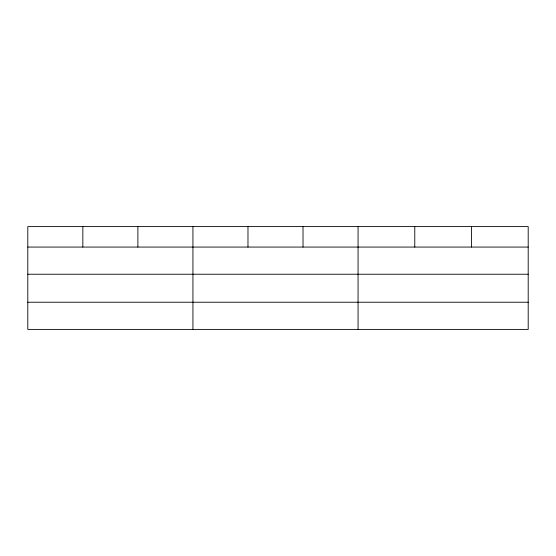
<?xml version="1.0" encoding="UTF-8"?>
<svg xmlns="http://www.w3.org/2000/svg" width="556" height="556" viewBox="0 0 556 556"><rect width="100%" height="100%" fill="white"/><g stroke="black" fill="none" stroke-linecap="round" stroke-linejoin="round"><path stroke-width="0.83" d="M528.2 274.233L528.2 226.598L27.8 226.598L27.8 329.402L528.2 329.402L528.2 274.233L27.8 274.233M27.8 247.066L528.2 247.066M27.8 302.228L528.2 302.228M471.488 226.598L471.488 247.066M414.776 226.598L414.776 247.066M358.064 226.598L358.064 329.402M303.02 226.598L303.02 247.066M247.976 226.598L247.976 247.066M192.932 226.598L192.932 329.402M137.888 226.598L137.888 247.066M82.844 226.598L82.844 247.066"/></g></svg>
